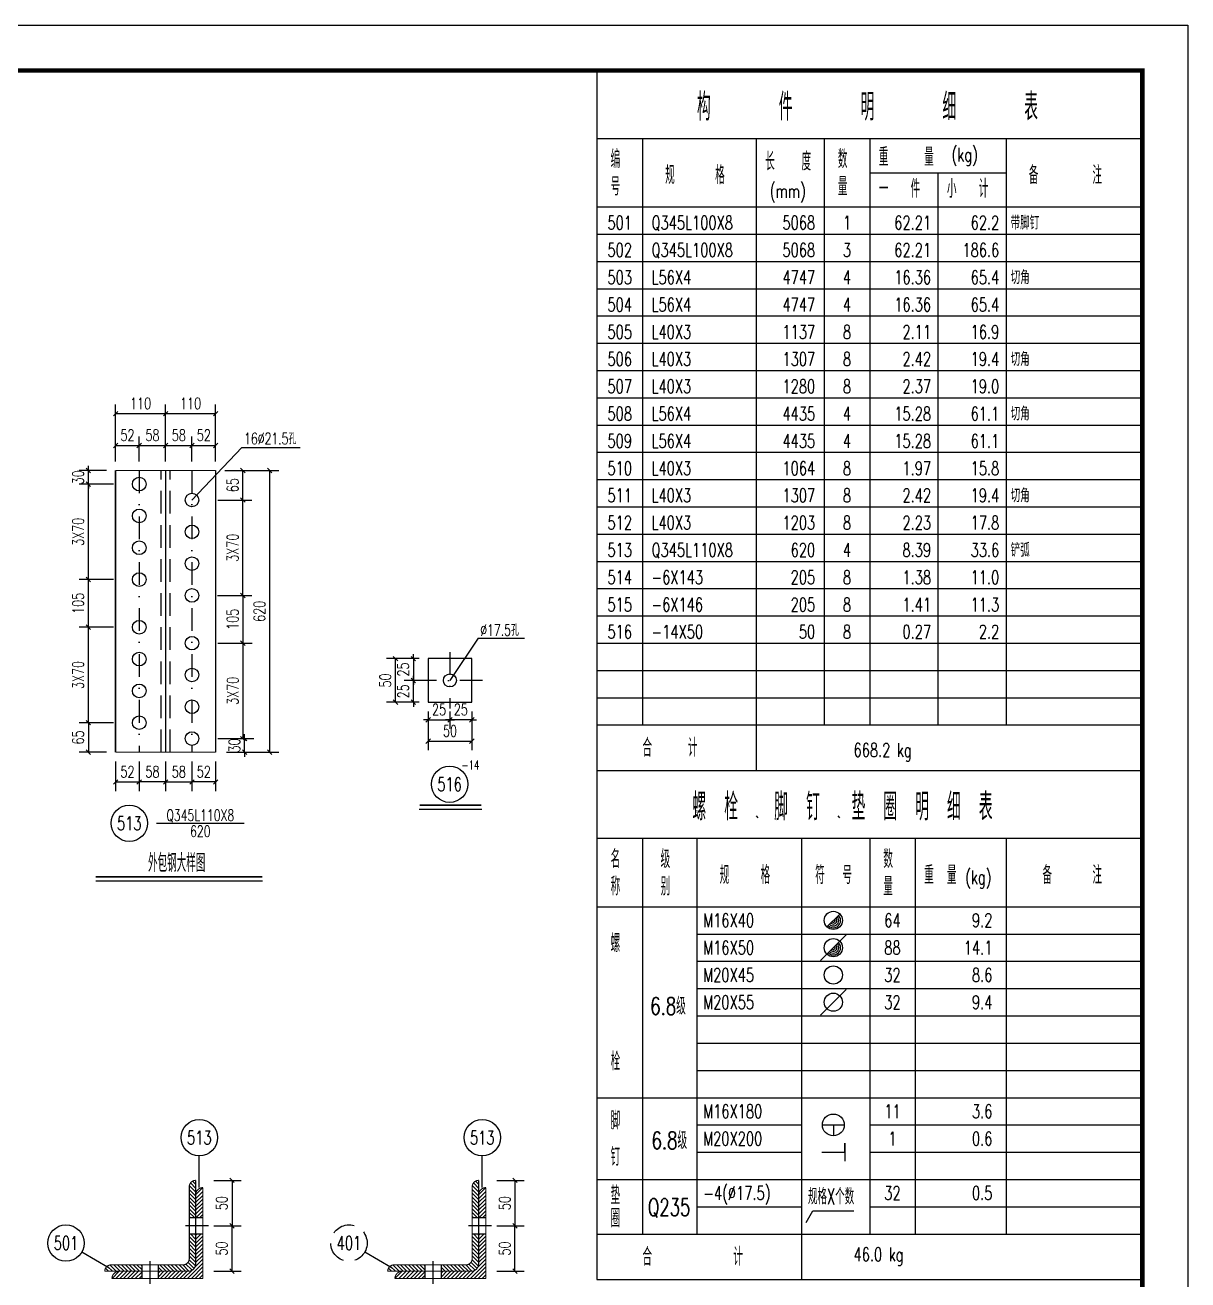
# Model space of a CAD drawing. Header units: millimetres. Extents: x 26087 to 26681, y -12217 to -11797.
# Drawn here: x 26424.7 to 26680.5, y -12073 to -11796.9 of the extents above; entities that cross this region are included whole.
import ezdxf
from ezdxf.enums import TextEntityAlignment as Align

# ---------------------------------------------------------------- set-up
doc = ezdxf.new("R2010")
doc.units = ezdxf.units.MM
doc.header["$LTSCALE"] = 10
for name, pattern in [('DASHDOT', [1, 0.5, -0.25, 0, -0.25]), ('DASHDOTX2', [2, 1, -0.5, 0, -0.5]), ('DASHED', [0.75, 0.5, -0.25])]:
    doc.linetypes.add(name, pattern=pattern)
for name, color, linetype in [('$TD_AUDIT_GENERATED_(64D)', 4, 'Continuous'), ('1', 1, 'DASHED'), ('2', 1, 'Continuous'), ('3', 1, 'Continuous'), ('4', 2, 'DASHDOTX2'), ('5', 2, 'DASHDOT'), ('8', 3, 'Continuous')]:
    doc.layers.add(name, color=color, linetype=linetype)
doc.styles.add('DXT', font='simplex.shx', dxfattribs={"width": 0.72, "bigfont": 'hztxt.shx'})
doc.styles.get("Standard").update_dxf_attribs({"font": 'SIMPLEX.shx', "width": 0.7, "bigfont": 'gbhzfs.shx'})
doc.dimstyles.new('BZ$0', dxfattribs={"dimtxt": 2.5, "dimasz": 1, "dimexe": 2, "dimexo": 2, "dimgap": 1, "dimtad": 1, "dimdec": 0, "dimlfac": 20, "dimzin": 12, "dimdsep": 46, "dimtxsty": 'DXT', "dimblk": 'OBLIQUE', "dimcen": 0.09, "dimclrd": 1, "dimclre": 1, "dimclrt": 7, "dimadec": 4, "dimazin": 3, "dimtfac": 1.4, "dimtdec": 0, "dimtix": 1, "dimtmove": 2, "dimatfit": 3, "dimldrblk": 'OBLIQUE', "dimfxl": 1, "dimtolj": 1, "dimtzin": 0, "dimarcsym": 0})

# ---------------------------------------------------------------- blocks, each defined once
blk = doc.blocks.new('$TD_AUDIT_GENERATED_(4EB)')
blk.add_line((-927.98, 467.56), (-333.98, 467.56))
at = {"linetype": 'Continuous'}
blk.add_line((-333.98, 467.56), (-333.98, 47.56), dxfattribs=at)
at = {"linetype": 'Continuous', "const_width": 1}
blk.add_lwpolyline([(-902.98, 57.56), (-902.98, 457.56), (-343.98, 457.56), (-343.98, 57.56), (-902.98, 57.56)], dxfattribs=at)
blk = doc.blocks.new('GWTKA2')
at = {"color": 0}
blk.add_blockref('$TD_AUDIT_GENERATED_(4EB)', (23675.2, -9813.43), dxfattribs=at)
blk = doc.blocks.new('_Oblique')
at = {"color": 0, "linetype": 'ByBlock', "lineweight": -2}
blk.add_line((-0.5, -0.5), (0.5, 0.5), dxfattribs=at)
blk = doc.blocks.new('*D18')
at = {"layer": '3', "color": 1, "lineweight": -2}
for p, q in [((26511.39, -11941.13), (26508.14, -11941.13)), ((26510.14, -11941.13), (26510.14, -11940.13)), ((26510.14, -11945.93), (26510.14, -11941.13)), ((26511.39, -11945.93), (26508.14, -11945.93)), ((26510.14, -11945.93), (26510.14, -11946.93))]:
    blk.add_line(p, q, dxfattribs=at)
at = {"layer": 'Defpoints', "color": 0}
for p in [(26510.14, -11941.13), (26513.39, -11941.13), (26513.39, -11945.93)]:
    blk.add_point(p, dxfattribs=at)
at = {"layer": '3', "color": 1, "lineweight": -2}
for p, rotation in [((26510.14, -11941.13), 270), ((26510.14, -11945.93), 90)]:
    blk.add_blockref('_Oblique', p, dxfattribs=dict(at, rotation=rotation))
at = {"layer": '3', "color": 7, "insert": (26507.89, -11943.53), "char_height": 2.5, "attachment_point": 5, "rotation": 90, "style": 'DXT'}
blk.add_mtext('\\A1;25', dxfattribs=at)
blk = doc.blocks.new('*D19')
at = {"layer": '3', "color": 1, "lineweight": -2}
for p, q in [((26513.39, -11947.93), (26513.39, -11951.78)), ((26518.19, -11947.93), (26518.19, -11951.78)), ((26513.39, -11949.78), (26512.39, -11949.78)), ((26513.39, -11949.78), (26518.19, -11949.78)), ((26518.19, -11949.78), (26519.19, -11949.78))]:
    blk.add_line(p, q, dxfattribs=at)
at = {"layer": 'Defpoints', "color": 0}
for p in [(26513.39, -11945.93), (26518.19, -11945.93), (26518.19, -11949.78)]:
    blk.add_point(p, dxfattribs=at)
at = {"layer": '3', "color": 1, "lineweight": -2}
blk.add_blockref('_Oblique', (26513.39, -11949.78), dxfattribs=at)
at = {"layer": '3', "color": 1, "lineweight": -2, "rotation": 180}
blk.add_blockref('_Oblique', (26518.19, -11949.78), dxfattribs=at)
at = {"layer": '3', "color": 7, "insert": (26515.79, -11947.53), "char_height": 2.5, "attachment_point": 5, "style": 'DXT'}
blk.add_mtext('\\A1;25', dxfattribs=at)
blk = doc.blocks.new('*D21')
at = {"layer": '3', "color": 1, "lineweight": -2}
for p, q in [((26518.19, -11947.93), (26518.19, -11951.78)), ((26522.99, -11947.93), (26522.99, -11951.78)), ((26518.19, -11949.78), (26517.19, -11949.78)), ((26522.99, -11949.78), (26518.19, -11949.78)), ((26522.99, -11949.78), (26523.99, -11949.78))]:
    blk.add_line(p, q, dxfattribs=at)
at = {"layer": 'Defpoints', "color": 0}
for p in [(26518.19, -11945.93), (26522.99, -11945.93), (26518.19, -11949.78)]:
    blk.add_point(p, dxfattribs=at)
at = {"layer": '3', "color": 1, "lineweight": -2}
blk.add_blockref('_Oblique', (26518.19, -11949.78), dxfattribs=at)
at = {"layer": '3', "color": 1, "lineweight": -2, "rotation": 180}
blk.add_blockref('_Oblique', (26522.99, -11949.78), dxfattribs=at)
at = {"layer": '3', "color": 7, "insert": (26520.59, -11947.53), "char_height": 2.5, "attachment_point": 5, "style": 'DXT'}
blk.add_mtext('\\A1;25', dxfattribs=at)
blk = doc.blocks.new('*D22')
at = {"layer": '3', "color": 1, "lineweight": -2}
for p, q in [((26510.14, -11936.33), (26510.14, -11935.33)), ((26511.39, -11936.33), (26508.14, -11936.33)), ((26510.14, -11936.33), (26510.14, -11941.13)), ((26511.39, -11941.13), (26508.14, -11941.13)), ((26510.14, -11941.13), (26510.14, -11942.13))]:
    blk.add_line(p, q, dxfattribs=at)
at = {"layer": 'Defpoints', "color": 0}
for p in [(26513.39, -11936.33), (26510.14, -11941.13), (26513.39, -11941.13)]:
    blk.add_point(p, dxfattribs=at)
at = {"layer": '3', "color": 1, "lineweight": -2}
for p, rotation in [((26510.14, -11936.33), 270), ((26510.14, -11941.13), 90)]:
    blk.add_blockref('_Oblique', p, dxfattribs=dict(at, rotation=rotation))
at = {"layer": '3', "color": 7, "insert": (26507.89, -11938.73), "char_height": 2.5, "attachment_point": 5, "rotation": 90, "style": 'DXT'}
blk.add_mtext('\\A1;25', dxfattribs=at)
blk = doc.blocks.new('*D23')
at = {"layer": '3', "color": 1, "lineweight": -2}
for p, q in [((26438.63, -11894.93), (26438.63, -11893.93)), ((26442.63, -11894.93), (26436.63, -11894.93)), ((26438.63, -11897.93), (26438.63, -11894.93)), ((26444.13, -11897.93), (26436.63, -11897.93)), ((26438.63, -11897.93), (26438.63, -11898.93))]:
    blk.add_line(p, q, dxfattribs=at)
at = {"layer": 'Defpoints', "color": 0}
for p in [(26438.63, -11894.93), (26444.63, -11894.93), (26446.13, -11897.93)]:
    blk.add_point(p, dxfattribs=at)
at = {"layer": '3', "color": 1, "lineweight": -2}
for p, rotation in [((26438.63, -11894.93), 270), ((26438.63, -11897.93), 90)]:
    blk.add_blockref('_Oblique', p, dxfattribs=dict(at, rotation=rotation))
at = {"layer": '3', "color": 7, "insert": (26436.38, -11896.43), "char_height": 2.5, "attachment_point": 5, "rotation": 90, "style": 'DXT'}
blk.add_mtext('\\A1;30', dxfattribs=at)
blk = doc.blocks.new('M20X45')
blk.add_circle((0, 0), 0.2)
blk = doc.blocks.new('*D33')
at = {"layer": '3', "color": 1, "lineweight": -2}
for p, q in [((26467.51, -11953.93), (26475.01, -11953.93)), ((26473.01, -11953.93), (26473.01, -11952.93)), ((26473.01, -11956.93), (26473.01, -11953.93)), ((26469.01, -11956.93), (26475.01, -11956.93)), ((26473.01, -11956.93), (26473.01, -11957.93))]:
    blk.add_line(p, q, dxfattribs=at)
at = {"layer": 'Defpoints', "color": 0}
for p in [(26465.51, -11953.93), (26473.01, -11953.93), (26467.01, -11956.93)]:
    blk.add_point(p, dxfattribs=at)
at = {"layer": '3', "color": 1, "lineweight": -2}
for p, rotation in [((26473.01, -11953.93), 270), ((26473.01, -11956.93), 90)]:
    blk.add_blockref('_Oblique', p, dxfattribs=dict(at, rotation=rotation))
at = {"layer": '3', "color": 7, "insert": (26470.76, -11955.43), "char_height": 2.5, "attachment_point": 5, "rotation": 90, "style": 'DXT'}
blk.add_mtext('\\A1;30', dxfattribs=at)
blk = doc.blocks.new('*D34')
at = {"color": 1, "lineweight": -2}
for p, q in [((26442.13, -11950.43), (26436.63, -11950.43)), ((26438.63, -11950.43), (26438.63, -11956.93)), ((26442.63, -11956.93), (26436.63, -11956.93))]:
    blk.add_line(p, q, dxfattribs=at)
at = {"layer": 'Defpoints', "color": 0}
for p in [(26444.13, -11950.43), (26438.63, -11956.93), (26444.63, -11956.93)]:
    blk.add_point(p, dxfattribs=at)
at = {"color": 1, "lineweight": -2}
for p, rotation in [((26438.63, -11950.43), 90), ((26438.63, -11956.93), 270)]:
    blk.add_blockref('_Oblique', p, dxfattribs=dict(at, rotation=rotation))
at = {"color": 7, "insert": (26436.38, -11953.68), "char_height": 2.5, "attachment_point": 5, "rotation": 90, "style": 'DXT'}
blk.add_mtext('\\A1;65', dxfattribs=at)
blk = doc.blocks.new('*D35')
at = {"color": 1, "lineweight": -2}
for p, q in [((26470.65, -11922.43), (26474.63, -11922.43)), ((26472.63, -11922.43), (26472.63, -11932.93)), ((26470.65, -11932.93), (26474.63, -11932.93))]:
    blk.add_line(p, q, dxfattribs=at)
at = {"layer": 'Defpoints', "color": 0}
for p in [(26468.65, -11922.43), (26468.65, -11932.93), (26472.63, -11932.93)]:
    blk.add_point(p, dxfattribs=at)
at = {"color": 1, "lineweight": -2}
for p, rotation in [((26472.63, -11922.43), 90), ((26472.63, -11932.93), 270)]:
    blk.add_blockref('_Oblique', p, dxfattribs=dict(at, rotation=rotation))
at = {"color": 7, "insert": (26470.38, -11927.68), "char_height": 2.5, "attachment_point": 5, "rotation": 90, "style": 'DXT'}
blk.add_mtext('\\A1;105', dxfattribs=at)
blk = doc.blocks.new('*D37')
at = {"layer": '3', "color": 1, "lineweight": -2}
for p, q in [((26467.14, -11932.93), (26474.64, -11932.93)), ((26472.64, -11932.93), (26472.64, -11953.93)), ((26467.14, -11953.93), (26474.64, -11953.93))]:
    blk.add_line(p, q, dxfattribs=at)
at = {"layer": 'Defpoints', "color": 0}
for p in [(26465.14, -11932.93), (26465.14, -11953.93), (26472.64, -11953.93)]:
    blk.add_point(p, dxfattribs=at)
at = {"layer": '3', "color": 1, "lineweight": -2}
for p, rotation in [((26472.64, -11932.93), 90), ((26472.64, -11953.93), 270)]:
    blk.add_blockref('_Oblique', p, dxfattribs=dict(at, rotation=rotation))
at = {"layer": '3', "color": 7, "insert": (26470.39, -11943.43), "char_height": 2.5, "attachment_point": 5, "rotation": 90, "style": 'DXT'}
blk.add_mtext('\\A1;3X70', dxfattribs=at)
blk = doc.blocks.new('*D38')
at = {"color": 1, "lineweight": -2}
for p, q in [((26472.8, -11894.93), (26480.51, -11894.93)), ((26478.51, -11894.93), (26478.51, -11956.93)), ((26472.8, -11956.93), (26480.51, -11956.93))]:
    blk.add_line(p, q, dxfattribs=at)
at = {"layer": 'Defpoints', "color": 0}
for p in [(26470.8, -11894.93), (26470.8, -11956.93), (26478.51, -11956.93)]:
    blk.add_point(p, dxfattribs=at)
at = {"color": 1, "lineweight": -2}
for p, rotation in [((26478.51, -11894.93), 90), ((26478.51, -11956.93), 270)]:
    blk.add_blockref('_Oblique', p, dxfattribs=dict(at, rotation=rotation))
at = {"color": 7, "insert": (26476.26, -11925.93), "char_height": 2.5, "attachment_point": 5, "rotation": 90, "style": 'DXT'}
blk.add_mtext('\\A1;620', dxfattribs=at)
blk = doc.blocks.new('*D40')
at = {"color": 1, "lineweight": -2}
for p, q in [((26449.83, -11958.93), (26449.83, -11965.47)), ((26455.63, -11958.93), (26455.63, -11965.47)), ((26455.63, -11963.47), (26449.83, -11963.47))]:
    blk.add_line(p, q, dxfattribs=at)
at = {"layer": 'Defpoints', "color": 0}
for p in [(26449.83, -11956.93), (26455.63, -11956.93), (26449.83, -11963.47)]:
    blk.add_point(p, dxfattribs=at)
at = {"color": 1, "lineweight": -2, "rotation": 180}
blk.add_blockref('_Oblique', (26449.83, -11963.47), dxfattribs=at)
at = {"color": 1, "lineweight": -2}
blk.add_blockref('_Oblique', (26455.63, -11963.47), dxfattribs=at)
at = {"color": 7, "insert": (26452.73, -11961.22), "char_height": 2.5, "attachment_point": 5, "style": 'DXT'}
blk.add_mtext('\\A1;58', dxfattribs=at)
blk = doc.blocks.new('*D42')
at = {"color": 1, "lineweight": -2}
for p, q in [((26455.63, -11958.93), (26455.63, -11965.47)), ((26461.43, -11958.93), (26461.43, -11965.47)), ((26455.63, -11963.47), (26461.43, -11963.47))]:
    blk.add_line(p, q, dxfattribs=at)
at = {"layer": 'Defpoints', "color": 0}
for p in [(26455.63, -11956.93), (26461.43, -11956.93), (26461.43, -11963.47)]:
    blk.add_point(p, dxfattribs=at)
at = {"color": 1, "lineweight": -2, "rotation": 180}
blk.add_blockref('_Oblique', (26455.63, -11963.47), dxfattribs=at)
at = {"color": 1, "lineweight": -2}
blk.add_blockref('_Oblique', (26461.43, -11963.47), dxfattribs=at)
at = {"color": 7, "insert": (26458.53, -11961.22), "char_height": 2.5, "attachment_point": 5, "style": 'DXT'}
blk.add_mtext('\\A1;58', dxfattribs=at)
blk = doc.blocks.new('*D43')
at = {"color": 1, "lineweight": -2}
for p, q in [((26461.43, -11958.93), (26461.43, -11965.47)), ((26466.63, -11958.93), (26466.63, -11965.47)), ((26466.63, -11963.47), (26461.43, -11963.47))]:
    blk.add_line(p, q, dxfattribs=at)
at = {"layer": 'Defpoints', "color": 0}
for p in [(26461.43, -11956.93), (26466.63, -11956.93), (26461.43, -11963.47)]:
    blk.add_point(p, dxfattribs=at)
at = {"color": 1, "lineweight": -2, "rotation": 180}
blk.add_blockref('_Oblique', (26461.43, -11963.47), dxfattribs=at)
at = {"color": 1, "lineweight": -2}
blk.add_blockref('_Oblique', (26466.63, -11963.47), dxfattribs=at)
at = {"color": 7, "insert": (26464.03, -11961.22), "char_height": 2.5, "attachment_point": 5, "style": 'DXT'}
blk.add_mtext('\\A1;52', dxfattribs=at)
blk = doc.blocks.new('*D47')
at = {"layer": '3', "color": 1, "lineweight": -2}
for p, q in [((26528.49, -12051.13), (26534.49, -12051.13)), ((26532.49, -12051.13), (26532.49, -12061.13)), ((26528.49, -12061.13), (26534.49, -12061.13))]:
    blk.add_line(p, q, dxfattribs=at)
at = {"layer": 'Defpoints', "color": 0}
for p in [(26526.49, -12051.13), (26526.49, -12061.13), (26532.49, -12061.13)]:
    blk.add_point(p, dxfattribs=at)
at = {"layer": '3', "color": 1, "lineweight": -2}
for p, rotation in [((26532.49, -12051.13), 90), ((26532.49, -12061.13), 270)]:
    blk.add_blockref('_Oblique', p, dxfattribs=dict(at, rotation=rotation))
at = {"layer": '3', "color": 7, "insert": (26530.24, -12056.13), "char_height": 2.5, "attachment_point": 5, "rotation": 90, "style": 'DXT'}
blk.add_mtext('\\A1;50', dxfattribs=at)
blk = doc.blocks.new('*D72')
at = {"layer": '3', "color": 1, "lineweight": -2}
for p, q in [((26466.24, -12051.13), (26472.24, -12051.13)), ((26470.24, -12051.13), (26470.24, -12061.13)), ((26466.24, -12061.13), (26472.24, -12061.13))]:
    blk.add_line(p, q, dxfattribs=at)
at = {"layer": 'Defpoints', "color": 0}
for p in [(26464.24, -12051.13), (26464.24, -12061.13), (26470.24, -12061.13)]:
    blk.add_point(p, dxfattribs=at)
at = {"layer": '3', "color": 1, "lineweight": -2}
for p, rotation in [((26470.24, -12051.13), 90), ((26470.24, -12061.13), 270)]:
    blk.add_blockref('_Oblique', p, dxfattribs=dict(at, rotation=rotation))
at = {"layer": '3', "color": 7, "insert": (26467.99, -12056.13), "char_height": 2.5, "attachment_point": 5, "rotation": 90, "style": 'DXT'}
blk.add_mtext('\\A1;50', dxfattribs=at)
blk = doc.blocks.new('M20X55')
blk.add_line((-0.283, -0.283), (0.283, 0.283))
blk.add_circle((0, 0), 0.2)
blk = doc.blocks.new('M16X50')
for p, q in [((-0.283, -0.283), (0.283, 0.283)), ((-0.141, -0.141), (0.141, 0.141))]:
    blk.add_line(p, q)
blk.add_circle((0, 0), 0.2)
for radius in [0.16, 0.12, 0.08, 0.04]:
    blk.add_arc((0, 0), radius, 225, 45)
blk = doc.blocks.new('M16X40')
blk.add_line((-0.141, -0.141), (0.141, 0.141))
blk.add_circle((0, 0), 0.2)
for radius in [0.16, 0.12, 0.08, 0.04]:
    blk.add_arc((0, 0), radius, 225, 45)

msp = doc.modelspace()

# ---------------------------------------------------------------- linework, layer by layer
for p, q in [((26550.533, -11806.933), (26550.533, -11950.933)), ((26670.533, -11806.933), (26670.533, -11950.933)), ((26670.533, -11821.933), (26550.533, -11821.933)), ((26560.533, -11821.933), (26560.533, -11950.933)), ((26585.533, -11821.933), (26585.533, -11950.933)), ((26600.533, -11821.933), (26600.533, -11950.933)), ((26610.533, -11821.933), (26610.533, -11950.933)), ((26640.533, -11821.933), (26640.533, -11950.933)), ((26610.533, -11829.433), (26640.533, -11829.433)), ((26625.533, -11829.433), (26625.533, -11950.933)), ((26550.533, -11836.933), (26670.533, -11836.933)), ((26550.533, -11842.933), (26670.533, -11842.933)), ((26550.533, -11848.933), (26670.533, -11848.933)), ((26550.533, -11854.933), (26670.533, -11854.933)), ((26550.533, -11860.933), (26670.533, -11860.933)), ((26550.533, -11866.933), (26670.533, -11866.933)), ((26550.533, -11872.933), (26670.533, -11872.933)), ((26550.533, -11878.933), (26670.533, -11878.933)), ((26550.533, -11884.933), (26670.533, -11884.933)), ((26550.533, -11890.933), (26670.533, -11890.933)), ((26444.634, -11956.929), (26444.634, -11894.929)), ((26550.533, -11896.933), (26670.533, -11896.933)), ((26550.533, -11902.933), (26670.533, -11902.933)), ((26550.533, -11908.933), (26670.533, -11908.933)), ((26550.533, -11914.933), (26670.533, -11914.933)), ((26550.533, -11920.933), (26670.533, -11920.933)), ((26550.533, -11926.933), (26670.533, -11926.933)), ((26550.533, -11932.933), (26670.533, -11932.933)), ((26522.985, -11936.327), (26513.385, -11936.327)), ((26513.385, -11936.327), (26513.385, -11945.927)), ((26522.985, -11945.927), (26522.985, -11936.327)), ((26550.533, -11938.933), (26670.533, -11938.933)), ((26513.385, -11945.927), (26522.985, -11945.927)), ((26550.533, -11944.933), (26670.533, -11944.933)), ((26550.533, -11950.933), (26550.533, -11960.933)), ((26550.533, -11950.933), (26670.533, -11950.933)), ((26585.533, -11950.933), (26585.533, -11960.933)), ((26670.533, -11950.933), (26670.533, -11960.933)), ((26550.533, -11960.933), (26550.533, -12072.933)), ((26550.533, -11960.933), (26670.533, -11960.933)), ((26670.533, -11960.933), (26670.533, -12072.933)), ((26511.438, -11969.453), (26525.193, -11969.453)), ((26585.533, -11970.933), (26585.919, -11971.393)), ((26603.533, -11970.933), (26603.919, -11971.393)), ((26453.634, -11972.552), (26472.884, -11972.552)), ((26670.533, -11975.933), (26550.533, -11975.933)), ((26560.533, -11975.933), (26560.533, -12062.933)), ((26572.533, -11975.933), (26572.533, -12062.933)), ((26595.533, -11975.933), (26595.533, -12072.933)), ((26610.533, -11975.933), (26610.533, -12062.933)), ((26620.533, -11975.933), (26620.533, -12062.933)), ((26640.533, -11975.933), (26640.533, -12062.933)), ((26476.927, -11985.322), (26440.259, -11985.322)), ((26550.533, -11990.933), (26670.533, -11990.933)), ((26572.533, -11996.933), (26670.533, -11996.933)), ((26572.533, -12002.933), (26670.533, -12002.933)), ((26572.533, -12008.933), (26670.533, -12008.933)), ((26572.533, -12014.933), (26670.533, -12014.933)), ((26572.533, -12020.933), (26670.533, -12020.933)), ((26572.533, -12026.933), (26670.533, -12026.933)), ((26550.533, -12032.933), (26670.533, -12032.933)), ((26572.533, -12038.933), (26595.533, -12038.933)), ((26600.133, -12038.933), (26604.933, -12038.933)), ((26602.533, -12038.933), (26602.533, -12041.333)), ((26610.533, -12038.933), (26670.533, -12038.933)), ((26605.033, -12042.933), (26605.033, -12046.933)), ((26605.033, -12044.933), (26605.033, -12042.933)), ((26463.039, -12052.727), (26463.039, -12045.727)), ((26525.29, -12052.727), (26525.29, -12045.727)), ((26572.533, -12044.933), (26595.533, -12044.933)), ((26600.033, -12044.933), (26605.033, -12044.933)), ((26610.533, -12044.933), (26670.533, -12044.933)), ((26461.639, -12051.375), (26462.239, -12051.975)), ((26462.239, -12051.127), (26462.239, -12051.127)), ((26462.239, -12051.127), (26462.239, -12051.127)), ((26523.89, -12051.375), (26524.49, -12051.975)), ((26524.49, -12051.127), (26524.49, -12051.127)), ((26524.49, -12051.127), (26524.49, -12051.127)), ((26550.533, -12050.933), (26670.533, -12050.933)), ((26460.839, -12053.121), (26462.239, -12054.521)), ((26460.839, -12053.969), (26462.239, -12055.369)), ((26460.913, -12052.347), (26462.239, -12053.672)), ((26461.162, -12051.747), (26462.239, -12052.824)), ((26462.239, -12054.327), (26463.839, -12052.727)), ((26462.239, -12054.327), (26463.839, -12052.727)), ((26462.239, -12055.175), (26463.839, -12053.575)), ((26523.09, -12053.121), (26524.49, -12054.521)), ((26523.09, -12053.969), (26524.49, -12055.369)), ((26523.165, -12052.347), (26524.49, -12053.672)), ((26523.413, -12051.747), (26524.49, -12052.824)), ((26524.49, -12054.327), (26526.09, -12052.727)), ((26524.49, -12054.327), (26526.09, -12052.727)), ((26524.49, -12055.175), (26526.09, -12053.575)), ((26460.839, -12054.818), (26462.239, -12056.218)), ((26460.839, -12055.666), (26462.239, -12057.066)), ((26460.839, -12056.515), (26462.239, -12057.915)), ((26462.239, -12056.024), (26463.839, -12054.424)), ((26462.239, -12056.872), (26463.839, -12055.272)), ((26462.239, -12057.721), (26463.839, -12056.121)), ((26462.239, -12058.569), (26463.839, -12056.969)), ((26523.09, -12054.818), (26524.49, -12056.218)), ((26523.09, -12055.666), (26524.49, -12057.066)), ((26523.09, -12056.515), (26524.49, -12057.915)), ((26524.49, -12056.024), (26526.09, -12054.424)), ((26524.49, -12056.872), (26526.09, -12055.272)), ((26524.49, -12057.721), (26526.09, -12056.121)), ((26524.49, -12058.569), (26526.09, -12056.969)), ((26572.533, -12056.933), (26595.533, -12056.933)), ((26610.533, -12056.933), (26670.533, -12056.933)), ((26460.839, -12057.363), (26462.239, -12058.763)), ((26460.839, -12058.212), (26461.953, -12059.327)), ((26460.839, -12059.06), (26461.105, -12059.327)), ((26462.33, -12059.327), (26463.839, -12057.818)), ((26463.178, -12059.327), (26463.839, -12058.666)), ((26523.09, -12057.363), (26524.49, -12058.763)), ((26523.09, -12058.212), (26524.205, -12059.327)), ((26523.09, -12059.06), (26523.356, -12059.327)), ((26524.581, -12059.327), (26526.09, -12057.818)), ((26525.43, -12059.327), (26526.09, -12058.666)), ((26596.533, -12060.433), (26598.033, -12057.835)), ((26598.033, -12057.835), (26607.033, -12057.835)), ((26460.839, -12063.502), (26462.239, -12064.902)), ((26460.839, -12064.35), (26462.239, -12065.75)), ((26460.839, -12065.199), (26462.239, -12066.599)), ((26461.112, -12062.927), (26462.239, -12064.053)), ((26461.961, -12062.927), (26462.239, -12063.205)), ((26462.239, -12063.296), (26462.608, -12062.927)), ((26462.239, -12064.144), (26463.456, -12062.927)), ((26462.239, -12064.993), (26463.839, -12063.393)), ((26462.239, -12065.841), (26463.839, -12064.241)), ((26462.239, -12066.69), (26463.839, -12065.09)), ((26523.09, -12063.502), (26524.49, -12064.902)), ((26523.09, -12064.35), (26524.49, -12065.75)), ((26523.09, -12065.199), (26524.49, -12066.599)), ((26523.364, -12062.927), (26524.49, -12064.053)), ((26524.212, -12062.927), (26524.49, -12063.205)), ((26524.49, -12063.296), (26524.859, -12062.927)), ((26524.49, -12064.144), (26525.708, -12062.927)), ((26524.49, -12064.993), (26526.09, -12063.393)), ((26524.49, -12065.841), (26526.09, -12064.241)), ((26524.49, -12066.69), (26526.09, -12065.09)), ((26550.533, -12062.933), (26670.533, -12062.933)), ((26443.239, -12070.427), (26437.176, -12066.927)), ((26460.839, -12066.047), (26462.239, -12067.447)), ((26460.839, -12066.896), (26462.239, -12068.296)), ((26460.839, -12067.744), (26462.239, -12069.144)), ((26462.239, -12067.538), (26463.839, -12065.938)), ((26462.239, -12068.387), (26463.839, -12066.787)), ((26462.239, -12069.235), (26463.839, -12067.635)), ((26505.49, -12070.427), (26499.428, -12066.927)), ((26523.09, -12066.047), (26524.49, -12067.447)), ((26523.09, -12066.896), (26524.49, -12068.296)), ((26523.09, -12067.744), (26524.49, -12069.144)), ((26524.49, -12067.538), (26526.09, -12065.938)), ((26524.49, -12068.387), (26526.09, -12066.787)), ((26524.49, -12069.235), (26526.09, -12067.635)), ((26442.487, -12070.527), (26443.087, -12071.127)), ((26442.859, -12070.05), (26443.936, -12071.127)), ((26443.459, -12069.801), (26444.784, -12071.127)), ((26444.233, -12069.727), (26445.633, -12071.127)), ((26445.081, -12069.727), (26446.481, -12071.127)), ((26445.93, -12069.727), (26447.33, -12071.127)), ((26446.778, -12069.727), (26448.178, -12071.127)), ((26447.627, -12069.727), (26449.027, -12071.127)), ((26448.475, -12069.727), (26449.875, -12071.127)), ((26449.324, -12069.727), (26450.439, -12070.841)), ((26450.172, -12069.727), (26450.439, -12069.993)), ((26454.039, -12070.278), (26454.887, -12071.127)), ((26454.336, -12069.727), (26455.736, -12071.127)), ((26455.184, -12069.727), (26456.584, -12071.127)), ((26456.033, -12069.727), (26457.433, -12071.127)), ((26456.881, -12069.727), (26458.281, -12071.127)), ((26457.73, -12069.727), (26459.13, -12071.127)), ((26458.578, -12069.727), (26459.978, -12071.127)), ((26459.427, -12069.727), (26460.772, -12071.071)), ((26459.596, -12072.727), (26461.59, -12070.732)), ((26460.03, -12069.481), (26461.372, -12070.823)), ((26460.444, -12072.727), (26463.839, -12069.332)), ((26460.512, -12069.115), (26461.853, -12070.456)), ((26460.761, -12068.515), (26462.102, -12069.856)), ((26461.293, -12072.727), (26463.839, -12070.181)), ((26461.844, -12070.478), (26463.839, -12068.484)), ((26504.739, -12070.527), (26505.339, -12071.127)), ((26505.11, -12070.05), (26506.187, -12071.127)), ((26505.71, -12069.801), (26507.036, -12071.127)), ((26506.484, -12069.727), (26507.884, -12071.127)), ((26507.333, -12069.727), (26508.733, -12071.127)), ((26508.181, -12069.727), (26509.581, -12071.127)), ((26509.03, -12069.727), (26510.43, -12071.127)), ((26509.879, -12069.727), (26511.279, -12071.127)), ((26510.727, -12069.727), (26512.127, -12071.127)), ((26511.576, -12069.727), (26512.69, -12070.841)), ((26512.424, -12069.727), (26512.69, -12069.993)), ((26516.29, -12070.278), (26517.139, -12071.127)), ((26516.587, -12069.727), (26517.987, -12071.127)), ((26517.436, -12069.727), (26518.836, -12071.127)), ((26518.284, -12069.727), (26519.684, -12071.127)), ((26519.133, -12069.727), (26520.533, -12071.127)), ((26519.981, -12069.727), (26521.381, -12071.127)), ((26520.83, -12069.727), (26522.23, -12071.127)), ((26521.679, -12069.727), (26523.023, -12071.071)), ((26521.848, -12072.727), (26523.842, -12070.732)), ((26522.282, -12069.481), (26523.623, -12070.823)), ((26522.696, -12072.727), (26526.09, -12069.332)), ((26522.764, -12069.115), (26524.105, -12070.456)), ((26523.012, -12068.515), (26524.354, -12069.856)), ((26523.545, -12072.727), (26526.09, -12070.181)), ((26524.096, -12070.478), (26526.09, -12068.484)), ((26445.439, -12071.127), (26443.839, -12072.727)), ((26445.439, -12071.127), (26443.839, -12072.727)), ((26446.287, -12071.127), (26444.687, -12072.727)), ((26447.136, -12071.127), (26445.536, -12072.727)), ((26447.984, -12071.127), (26446.384, -12072.727)), ((26448.833, -12071.127), (26447.233, -12072.727)), ((26449.681, -12071.127), (26448.081, -12072.727)), ((26450.439, -12071.218), (26448.93, -12072.727)), ((26450.439, -12072.066), (26449.778, -12072.727)), ((26454.039, -12071.496), (26454.408, -12071.127)), ((26454.039, -12072.344), (26455.256, -12071.127)), ((26454.039, -12071.127), (26454.039, -12071.127)), ((26454.039, -12071.127), (26454.039, -12071.127)), ((26454.505, -12072.727), (26456.105, -12071.127)), ((26455.353, -12072.727), (26456.953, -12071.127)), ((26456.202, -12072.727), (26457.802, -12071.127)), ((26457.05, -12072.727), (26458.65, -12071.127)), ((26457.899, -12072.727), (26459.499, -12071.127)), ((26458.747, -12072.727), (26460.347, -12071.127)), ((26462.141, -12072.727), (26463.839, -12071.03)), ((26462.99, -12072.727), (26463.839, -12071.878)), ((26507.69, -12071.127), (26506.09, -12072.727)), ((26507.69, -12071.127), (26506.09, -12072.727)), ((26508.539, -12071.127), (26506.939, -12072.727)), ((26509.387, -12071.127), (26507.787, -12072.727)), ((26510.236, -12071.127), (26508.636, -12072.727)), ((26511.084, -12071.127), (26509.484, -12072.727)), ((26511.933, -12071.127), (26510.333, -12072.727)), ((26512.69, -12071.218), (26511.181, -12072.727)), ((26512.69, -12072.066), (26512.03, -12072.727)), ((26516.29, -12071.496), (26516.659, -12071.127)), ((26516.29, -12072.344), (26517.508, -12071.127)), ((26516.29, -12071.127), (26516.29, -12071.127)), ((26516.29, -12071.127), (26516.29, -12071.127)), ((26516.757, -12072.727), (26518.357, -12071.127)), ((26517.605, -12072.727), (26519.205, -12071.127)), ((26518.454, -12072.727), (26520.054, -12071.127)), ((26519.302, -12072.727), (26520.902, -12071.127)), ((26520.151, -12072.727), (26521.751, -12071.127)), ((26520.999, -12072.727), (26522.599, -12071.127)), ((26524.393, -12072.727), (26526.09, -12071.03)), ((26525.242, -12072.727), (26526.09, -12071.878)), ((26550.533, -12072.933), (26670.533, -12072.933))]:
    msp.add_line(p, q)
for points, const_width in [([(26455.634, -11894.929), (26444.634, -11894.929)], 0.25), ([(26444.634, -11894.929), (26444.634, -11956.929)], 0.25), ([(26466.634, -11894.929), (26455.634, -11894.929)], 0.25), ([(26455.634, -11956.929), (26455.634, -11894.929)], 0.25), ([(26466.634, -11956.929), (26466.634, -11894.929)], 0.25), ([(26444.634, -11956.929), (26466.634, -11956.929)], 0.25), ([(26511.528, -11968.564), (26525.103, -11968.564)], 0.356), ([(26476.927, -11984.322), (26440.259, -11984.322)], 0.4), ([(26463.839, -12059.327), (26460.839, -12059.327)], 0.25), ([(26526.09, -12059.327), (26523.09, -12059.327)], 0.25), ([(26463.839, -12062.927), (26460.839, -12062.927)], 0.25), ([(26526.09, -12062.927), (26523.09, -12062.927)], 0.25), ([(26450.439, -12072.727), (26450.439, -12069.727)], 0.25), ([(26454.039, -12072.727), (26454.039, -12069.727)], 0.25), ([(26512.69, -12072.727), (26512.69, -12069.727)], 0.25), ([(26516.29, -12072.727), (26516.29, -12069.727)], 0.25)]:
    msp.add_lwpolyline(points, dxfattribs=dict(const_width=const_width))
at = {"const_width": 0.25}
for points in [[(26462.239, -12069.527), (26462.239, -12051.127, 0.4142136), (26460.839, -12052.527), (26460.839, -12068.327, -0.4142136), (26459.439, -12069.727), (26443.639, -12069.727, 0.4142136), (26442.239, -12071.127), (26460.639, -12071.127, 0.4142136), (26462.239, -12069.527, 0.4142136)], [(26524.49, -12069.527), (26524.49, -12051.127, 0.4142136), (26523.09, -12052.527), (26523.09, -12068.327, -0.4142136), (26521.69, -12069.727), (26505.89, -12069.727, 0.4142136), (26504.49, -12071.127), (26522.89, -12071.127, 0.4142136), (26524.49, -12069.527, 0.4142136)], [(26463.839, -12072.727), (26463.839, -12052.727, 0.4142136), (26462.239, -12054.327), (26462.239, -12069.527, -0.4142136), (26460.639, -12071.127), (26445.439, -12071.127, 0.4142136), (26443.839, -12072.727), (26463.839, -12072.727)], [(26526.09, -12072.727), (26526.09, -12052.727, 0.4142136), (26524.49, -12054.327), (26524.49, -12069.527, -0.4142136), (26522.89, -12071.127), (26507.69, -12071.127, 0.4142136), (26506.09, -12072.727), (26526.09, -12072.727)]]:
    msp.add_lwpolyline(points, format="xyb", dxfattribs=at)
for centre, radius in [((26518.108, -11963.964), 4), ((26447.634, -11972.552), 4), ((26463.039, -12041.727), 4), ((26525.29, -12041.727), 4), ((26602.533, -12038.933), 2.4), ((26433.712, -12064.927), 4)]:
    msp.add_circle(centre, radius)
at = {"layer": '1'}
for p, q in [((26454.634, -11956.929), (26454.634, -11894.929)), ((26456.634, -11956.929), (26456.634, -11894.929))]:
    msp.add_line(p, q, dxfattribs=at)
msp.add_circle((26495.964, -12064.927), 4, dxfattribs=at)
at = {"layer": '3'}
msp.add_circle((26518.185, -11941.127), 1.44, dxfattribs=at)
at = {"layer": '4', "ltscale": 0.5}
for p, q in [((26518.185, -11934.926), (26518.185, -11947.328)), ((26525.347, -11941.127), (26511.023, -11941.127))]:
    msp.add_line(p, q, dxfattribs=at)
at = {"layer": '5'}
for p, q in [((26449.834, -11894.929), (26449.834, -11956.929)), ((26461.434, -11894.929), (26461.434, -11956.929)), ((26465.039, -12061.127), (26459.639, -12061.127)), ((26527.29, -12061.127), (26521.89, -12061.127)), ((26452.239, -12073.927), (26452.239, -12068.527)), ((26514.49, -12073.927), (26514.49, -12068.527))]:
    msp.add_line(p, q, dxfattribs=at)
at = {"layer": '8'}
for p, q in [((26461.434, -11901.429), (26472.391, -11889.884)), ((26472.391, -11889.884), (26485.24, -11889.885)), ((26524.363, -11931.83), (26518.185, -11941.127)), ((26524.363, -11931.83), (26534.559, -11931.83))]:
    msp.add_line(p, q, dxfattribs=at)

# ---------------------------------------------------------------- block references
msp.add_blockref('GWTKA2', (3339.306, -2451.058))
at = {"xscale": 10, "yscale": 10, "zscale": 10}
for name, p in [('M16X40', (26602.533, -11993.933)), ('M16X50', (26602.533, -11999.933)), ('M20X45', (26602.533, -12005.933)), ('M20X55', (26602.533, -12011.933))]:
    msp.add_blockref(name, p, dxfattribs=at)
at = {"layer": '2', "xscale": 7.5, "yscale": 7.5, "zscale": 7.5}
for p in [(26449.834, -11897.929), (26461.434, -11901.429), (26449.834, -11904.929), (26461.434, -11908.429), (26449.834, -11911.929), (26461.434, -11915.429), (26449.834, -11918.929), (26461.434, -11922.429), (26449.834, -11929.429), (26461.434, -11932.929), (26449.834, -11936.429), (26461.434, -11939.929), (26449.834, -11943.429), (26461.434, -11946.929), (26449.834, -11950.429), (26461.434, -11953.929)]:
    msp.add_blockref('M20X45', p, dxfattribs=at)

# ---------------------------------------------------------------- texts
at = {"layer": '$TD_AUDIT_GENERATED_(64D)', "color": 0, "width": 0.7}
msp.add_text('516', height=3, dxfattribs=at).set_placement((26518.108, -11963.964), align=Align.MIDDLE)
for s, height, width, p in [('\\M+5B9B9', 6, 0.7, (26572.533, -11817.933)), ('\\M+5BCFE', 6, 0.7, (26590.533, -11817.933)), ('\\M+5CFB8', 6, 0.7, (26626.533, -11817.933)), ('\\M+5B1ED', 6, 0.7, (26644.533, -11817.933)), ('\\M+5C3F7', 6, 0.7, (26608.533, -11817.933)), ('\\M+5B1E0', 4, 0.7, (26553.533, -11828.433)), ('\\M+5B3A4', 4, 0.7, (26587.533, -11828.933)), ('\\M+5B6C8', 4, 0.7, (26595.533, -11828.933)), ('\\M+5CAFD', 4, 0.7, (26603.533, -11828.433)), ('\\M+5D6D8', 4, 0.7, (26612.533, -11827.933)), ('\\M+5C1BF', 4, 0.7, (26622.533, -11827.933)), ('(kg)', 3, 0.7, (26628.533, -11826.933)), ('\\M+5B9E6', 4, 0.7, (26565.533, -11831.933)), ('\\M+5B8F1', 4, 0.7, (26576.533, -11831.933)), ('\\M+5B1B8', 4, 0.7, (26645.533, -11831.933)), ('\\M+5D7A2', 4, 0.7, (26659.533, -11831.933)), ('\\M+5BAC5', 4, 0.7, (26553.533, -11834.433)), ('\\M+5C1BF', 4, 0.7, (26603.533, -11834.433)), ('\\M+5BCFE', 4, 0.7, (26619.533, -11834.933)), ('\\M+5D0A1', 4, 0.7, (26627.533, -11834.933)), ('\\M+5BCC6', 4, 0.7, (26634.533, -11834.933)), ('(mm)', 3, 0.7, (26588.533, -11834.933)), ('\\M+5D2BB', 4, 0.7, (26612.533, -11834.933)), ('Q345L100X8', 3, 0.7, (26562.533, -11841.933)), ('\\M+5B4F8\\M+5BDC5\\M+5B6A4', 3, 0.7, (26641.533, -11841.933)), ('Q345L100X8', 3, 0.7, (26562.533, -11847.933)), ('L56X4', 3, 0.7, (26562.533, -11853.933)), ('\\M+5C7D0\\M+5BDC7', 3, 0.7, (26641.533, -11853.933)), ('L56X4', 3, 0.7, (26562.533, -11859.933)), ('L40X3', 3, 0.7, (26562.533, -11865.933)), ('L40X3', 3, 0.7, (26562.533, -11871.933)), ('\\M+5C7D0\\M+5BDC7', 3, 0.7, (26641.533, -11871.933)), ('L40X3', 3, 0.7, (26562.533, -11877.933)), ('L56X4', 3, 0.7, (26562.533, -11883.933)), ('\\M+5C7D0\\M+5BDC7', 3, 0.7, (26641.533, -11883.933)), ('L56X4', 3, 0.7, (26562.533, -11889.933)), ('L40X3', 3, 0.7, (26562.533, -11895.933)), ('L40X3', 3, 0.7, (26562.533, -11901.933)), ('\\M+5C7D0\\M+5BDC7', 3, 0.7, (26641.533, -11901.933)), ('L40X3', 3, 0.7, (26562.533, -11907.933)), ('\\M+5B2F9\\M+5BBA1', 3, 0.7, (26641.533, -11913.933)), ('Q345L110X8', 3, 0.7, (26562.533, -11913.933)), ('-6X143', 3, 0.7, (26562.533, -11919.933)), ('-6X146', 3, 0.7, (26562.533, -11925.933)), ('-14X50', 3, 0.7, (26562.533, -11931.933)), ('\\M+5BACF', 4, 0.7, (26560.533, -11957.933)), ('\\M+5BCC6', 4, 0.7, (26570.533, -11957.933)), (' 668.2 kg', 3, 0.7, (26605.533, -11957.933)), ('\\M+5C2DD', 6, 0.7, (26571.533, -11971.933)), ('\\M+5CBA8', 6, 0.7, (26578.533, -11971.933)), ('\\M+5BDC5', 6, 0.7, (26589.533, -11971.933)), ('\\M+5B6A4', 6, 0.7, (26596.533, -11971.933)), ('\\M+5B5E6', 6, 0.7, (26606.533, -11971.933)), ('\\M+5C8A6', 6, 0.7, (26613.533, -11971.933)), ('\\M+5C3F7', 6, 0.7, (26620.533, -11971.933)), ('\\M+5CFB8', 6, 0.7, (26627.533, -11971.933)), ('\\M+5B1ED', 6, 0.7, (26634.533, -11971.933)), ('\\M+5C3FB', 4, 0.7, (26553.533, -11982.433)), ('\\M+5BCB6', 4, 0.7, (26564.533, -11982.433)), ('\\M+5CAFD', 4, 0.7, (26613.533, -11982.433)), ('\\M+5B9E6', 4, 0.7, (26577.533, -11985.933)), ('\\M+5B8F1', 4, 0.7, (26586.533, -11985.933)), ('\\M+5B7FB', 4, 0.7, (26598.533, -11985.933)), ('\\M+5BAC5', 4, 0.7, (26604.533, -11985.933)), ('\\M+5D6D8', 4, 0.7, (26622.533, -11985.933)), ('\\M+5C1BF', 4, 0.7, (26627.533, -11985.933)), ('(kg)', 3, 0.7, (26631.533, -11985.933)), ('\\M+5B1B8', 4, 0.7, (26648.533, -11985.933)), ('\\M+5D7A2', 4, 0.7, (26659.533, -11985.933)), ('\\M+5B3C6', 4, 0.7, (26553.533, -11988.433)), ('\\M+5B1F0', 4, 0.7, (26564.533, -11988.433)), ('\\M+5C1BF', 4, 0.7, (26613.533, -11988.433)), ('M16X40', 3, 0.7, (26573.933, -11995.433)), ('\\M+5C2DD', 4, 0.7, (26553.533, -12000.933)), ('M16X50', 3, 0.7, (26573.933, -12001.433)), ('M20X45', 3, 0.7, (26573.933, -12007.433)), ('6.8\\M+5BCB6', 3.8, 0.7, (26562.252, -12014.675)), ('M20X55', 3, 0.7, (26573.933, -12013.433)), ('\\M+5CBA8', 4, 0.7, (26553.533, -12026.933)), ('M16X180', 3, 0.7, (26573.933, -12037.433)), ('\\M+5BDC5', 4, 0.7, (26553.533, -12039.933)), ('6.8\\M+5BCB6', 3.8, 0.7, (26562.533, -12044.235)), ('M20X200', 3, 0.7, (26573.933, -12043.433)), ('\\M+5B6A4', 4, 0.7, (26553.533, -12047.933)), ('\\M+5B5E6', 4, 0.7, (26553.533, -12056.433)), ('-4(%%c17.5)', 3, 0.7, (26573.933, -12055.433)), ('\\M+5B9E6\\M+5B8F1X\\M+5B8F6\\M+5CAFD', 3.5, 0.6, (26596.933, -12056.433)), ('Q235', 3.8, 0.7, (26561.733, -12058.933)), ('\\M+5C8A6', 4, 0.7, (26553.533, -12061.433)), ('\\M+5BACF', 4, 0.7, (26560.533, -12069.933)), ('\\M+5BCC6', 4, 0.7, (26580.533, -12069.933)), (' 46.0 kg', 3, 0.7, (26605.533, -12068.933))]:
    msp.add_text(s, height=height, dxfattribs=dict(width=width)).set_placement(p)
at = {"width": 0.7}
for s, height, p in [('501', 3, (26555.533, -11841.933)), ('1', 3, (26605.533, -11841.933)), ('502', 3, (26555.533, -11847.933)), ('3', 3, (26605.533, -11847.933)), ('503', 3, (26555.533, -11853.933)), ('4', 3, (26605.533, -11853.933)), ('504', 3, (26555.533, -11859.933)), ('4', 3, (26605.533, -11859.933)), ('505', 3, (26555.533, -11865.933)), ('8', 3, (26605.533, -11865.933)), ('506', 3, (26555.533, -11871.933)), ('8', 3, (26605.533, -11871.933)), ('507', 3, (26555.533, -11877.933)), ('8', 3, (26605.533, -11877.933)), ('508', 3, (26555.533, -11883.933)), ('4', 3, (26605.533, -11883.933)), ('509', 3, (26555.533, -11889.933)), ('4', 3, (26605.533, -11889.933)), ('510', 3, (26555.533, -11895.933)), ('8', 3, (26605.533, -11895.933)), ('511', 3, (26555.533, -11901.933)), ('8', 3, (26605.533, -11901.933)), ('512', 3, (26555.533, -11907.933)), ('8', 3, (26605.533, -11907.933)), ('513', 3, (26555.533, -11913.933)), ('4', 3, (26605.533, -11913.933)), ('514', 3, (26555.533, -11919.933)), ('8', 3, (26605.533, -11919.933)), ('515', 3, (26555.533, -11925.933)), ('8', 3, (26605.533, -11925.933)), ('516', 3, (26555.533, -11931.933)), ('8', 3, (26605.533, -11931.933)), ('Q345L110X8', 2.5, (26463.259, -11972.052)), ('620', 2.5, (26463.259, -11975.552)), ('64', 3, (26615.533, -11995.433)), ('88', 3, (26615.533, -12001.433)), ('32', 3, (26615.533, -12007.433)), ('32', 3, (26615.533, -12013.433)), ('11', 3, (26615.533, -12037.433)), ('1', 3, (26615.533, -12043.433)), ('32', 3, (26615.533, -12055.433))]:
    msp.add_text(s, height=height, dxfattribs=at).set_placement(p, align=Align.CENTER)
for s, p in [('5068', (26598.533, -11841.933)), ('62.21', (26624.033, -11841.933)), ('62.2', (26639.033, -11841.933)), ('5068', (26598.533, -11847.933)), ('62.21', (26624.033, -11847.933)), ('186.6', (26639.033, -11847.933)), ('4747', (26598.533, -11853.933)), ('16.36', (26624.033, -11853.933)), ('65.4', (26639.033, -11853.933)), ('4747', (26598.533, -11859.933)), ('16.36', (26624.033, -11859.933)), ('65.4', (26639.033, -11859.933)), ('1137', (26598.533, -11865.933)), ('2.11', (26624.033, -11865.933)), ('16.9', (26639.033, -11865.933)), ('1307', (26598.533, -11871.933)), ('2.42', (26624.033, -11871.933)), ('19.4', (26639.033, -11871.933)), ('1280', (26598.533, -11877.933)), ('2.37', (26624.033, -11877.933)), ('19.0', (26639.033, -11877.933)), ('4435', (26598.533, -11883.933)), ('15.28', (26624.033, -11883.933)), ('61.1', (26639.033, -11883.933)), ('4435', (26598.533, -11889.933)), ('15.28', (26624.033, -11889.933)), ('61.1', (26639.033, -11889.933)), ('1064', (26598.533, -11895.933)), ('1.97', (26624.033, -11895.933)), ('15.8', (26639.033, -11895.933)), ('1307', (26598.533, -11901.933)), ('2.42', (26624.033, -11901.933)), ('19.4', (26639.033, -11901.933)), ('1203', (26598.533, -11907.933)), ('2.23', (26624.033, -11907.933)), ('17.8', (26639.033, -11907.933)), ('620', (26598.533, -11913.933)), ('8.39', (26624.033, -11913.933)), ('33.6', (26639.033, -11913.933)), ('205', (26598.533, -11919.933)), ('1.38', (26624.033, -11919.933)), ('11.0', (26639.033, -11919.933)), ('205', (26598.533, -11925.933)), ('1.41', (26624.033, -11925.933)), ('11.3', (26639.033, -11925.933)), ('50', (26598.533, -11931.933)), ('0.27', (26624.033, -11931.933)), ('2.2', (26639.033, -11931.933)), ('9.2', (26637.533, -11995.433)), ('14.1', (26637.533, -12001.433)), ('8.6', (26637.533, -12007.433)), ('9.4', (26637.533, -12013.433)), ('3.6', (26637.533, -12037.433)), ('0.6', (26637.533, -12043.433)), ('0.5', (26637.533, -12055.433))]:
    msp.add_text(s, height=3, dxfattribs=at).set_placement(p, align=Align.RIGHT)
at = {"color": 0, "width": 0.7}
msp.add_text('-14', height=2, dxfattribs=at).set_placement((26522.708, -11959.75), align=Align.MIDDLE)
at = {"width": 0.7}
for s, height, p in [('513', 3, (26447.634, -11972.552)), ('\\M+5CDE2\\M+5B0FC\\M+5B8D6\\M+5B4F3\\M+5D1F9\\M+5CDBC', 4, (26458.068, -11981.279)), ('513', 3, (26463.039, -12041.727)), ('513', 3, (26525.29, -12041.727)), ('501', 3, (26433.712, -12064.927))]:
    msp.add_text(s, height=height, dxfattribs=at).set_placement(p, align=Align.MIDDLE_CENTER)
at = {"layer": '1', "color": 1, "width": 0.7}
msp.add_text('16%%C21.5\\M+5BFD7', height=2.5, rotation=359.99676, dxfattribs=at).set_placement((26472.902, -11889.159))
msp.add_text('%%c17.5\\M+5BFD7', height=2.5, dxfattribs=at).set_placement((26524.848, -11931.289))
at = {"layer": '1', "width": 0.7}
msp.add_text('401', height=3, dxfattribs=at).set_placement((26495.964, -12064.927), align=Align.MIDDLE_CENTER)

# ---------------------------------------------------------------- dimensions: what is measured, and where the dimension line sits
for base, p1, p2, angle, text, picture, middle in [((26478.511, -11956.929), (26470.805, -11894.929), (26470.805, -11956.929), 90, '620', '*D38', (26476.261, -11925.929)), ((26438.634, -11956.929), (26444.134, -11950.429), (26444.634, -11956.929), 90, '65', '*D34', (26436.384, -11953.679)), ((26461.434, -11963.467), (26455.634, -11956.929), (26461.434, -11956.929), 180, '58', '*D42', (26458.534, -11961.217)), ((26461.434, -11963.467), (26466.634, -11956.929), (26461.434, -11956.929), 180, '52', '*D43', (26464.034, -11961.217))]:
    dim = msp.add_linear_dim(base=base, p1=p1, p2=p2, angle=angle, text=text, dimstyle='BZ$0')
    dim.commit()
    dim.dimension.update_dxf_attribs({"geometry": picture, "text_midpoint": middle})
msp.add_aligned_dim(p1=(26443.207, -11929.429), p2=(26443.207, -11918.929), distance=4.573, text='105', dimstyle='BZ$0').render()
dim = msp.add_aligned_dim(p1=(26468.647, -11922.429), p2=(26468.647, -11932.929), distance=3.987, text='105', dimstyle='BZ$0')
dim.commit()
dim.dimension.update_dxf_attribs({"geometry": '*D35', "text_midpoint": (26470.384, -11927.679)})
msp.add_linear_dim(base=(26449.834, -11963.467), p1=(26444.634, -11956.929), p2=(26449.834, -11956.929), text='52', dimstyle='BZ$0').render()
dim = msp.add_linear_dim(base=(26449.834, -11963.467), p1=(26455.634, -11956.929), p2=(26449.834, -11956.929), text='58', dimstyle='BZ$0')
dim.commit()
dim.dimension.update_dxf_attribs({"geometry": '*D40', "text_midpoint": (26452.734, -11961.217)})
at = {"layer": '3'}
for base, p1, p2, text in [((26455.634, -11882.429), (26444.634, -11894.929), (26455.634, -11894.929), '110'), ((26466.634, -11882.429), (26455.634, -11894.929), (26466.634, -11894.929), '110'), ((26449.834, -11889.429), (26444.634, -11894.929), (26449.834, -11894.929), '52'), ((26455.634, -11889.429), (26449.834, -11894.929), (26455.634, -11894.929), '58'), ((26461.434, -11889.429), (26455.634, -11894.929), (26461.434, -11894.929), '58'), ((26466.634, -11889.429), (26461.434, -11894.929), (26466.634, -11894.929), '52'), ((26522.985, -11954.503), (26513.385, -11945.927), (26522.985, -11945.927), '50')]:
    msp.add_linear_dim(base=base, p1=p1, p2=p2, text=text, dimstyle='BZ$0', dxfattribs=at).render()
for base, p1, p2, angle, text, picture, middle in [((26438.634, -11894.929), (26446.134, -11897.929), (26444.634, -11894.929), 90, '30', '*D23', (26436.384, -11896.429)), ((26472.64, -11953.928), (26465.14, -11932.928), (26465.14, -11953.928), 270, '3X70', '*D37', (26470.39, -11943.428)), ((26510.14, -11941.127), (26513.385, -11936.327), (26513.385, -11941.127), 90, '25', '*D22', (26507.89, -11938.727)), ((26510.14, -11941.127), (26513.385, -11945.927), (26513.385, -11941.127), 90, '25', '*D18', (26507.89, -11943.527)), ((26473.007, -11953.928), (26467.007, -11956.929), (26465.507, -11953.928), 90, '30', '*D33', (26470.757, -11955.429)), ((26470.239, -12061.127), (26464.239, -12051.127), (26464.239, -12061.127), 270, '50', '*D72', (26467.989, -12056.127)), ((26532.49, -12061.127), (26526.49, -12051.127), (26526.49, -12061.127), 270, '50', '*D47', (26530.24, -12056.127))]:
    dim = msp.add_linear_dim(base=base, p1=p1, p2=p2, angle=angle, text=text, dimstyle='BZ$0', dxfattribs=at)
    dim.commit()
    dim.dimension.update_dxf_attribs({"geometry": picture, "text_midpoint": middle})
for base, p1, p2, text in [((26472.634, -11894.929), (26465.134, -11901.429), (26466.634, -11894.929), '65'), ((26438.634, -11897.929), (26446.134, -11918.929), (26446.134, -11897.929), '3X70'), ((26472.634, -11901.429), (26465.07, -11922.429), (26465.134, -11901.429), '3X70'), ((26438.634, -11929.429), (26446.134, -11950.429), (26446.134, -11929.429), '3X70'), ((26506.214, -11936.327), (26513.385, -11945.927), (26513.385, -11936.327), '50'), ((26470.239, -12061.127), (26464.239, -12071.127), (26464.239, -12061.127), '50'), ((26532.49, -12061.127), (26526.49, -12071.127), (26526.49, -12061.127), '50')]:
    msp.add_linear_dim(base=base, p1=p1, p2=p2, angle=90, text=text, dimstyle='BZ$0', dxfattribs=at).render()
for p1, picture, middle in [((26513.385, -11945.927), '*D19', (26515.785, -11947.533)), ((26522.985, -11945.927), '*D21', (26520.585, -11947.533))]:
    dim = msp.add_linear_dim(base=(26518.185, -11949.783), p1=p1, p2=(26518.185, -11945.927), text='25', dimstyle='BZ$0', dxfattribs=at)
    dim.commit()
    dim.dimension.update_dxf_attribs({"geometry": picture, "text_midpoint": middle})

doc.saveas('drawing.dxf')
